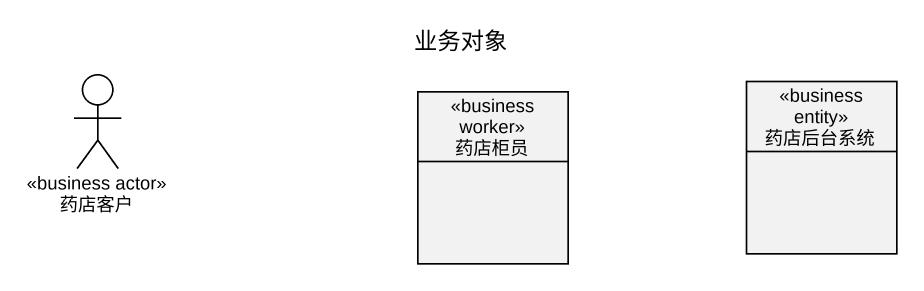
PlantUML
@startuml
title 业务对象
allowmixing
hide circle
hide empty members
actor 药店客户 <<business actor>>
class 药店柜员 <<business worker>>
class 药店后台系统 <<business entity>>
@enduml
